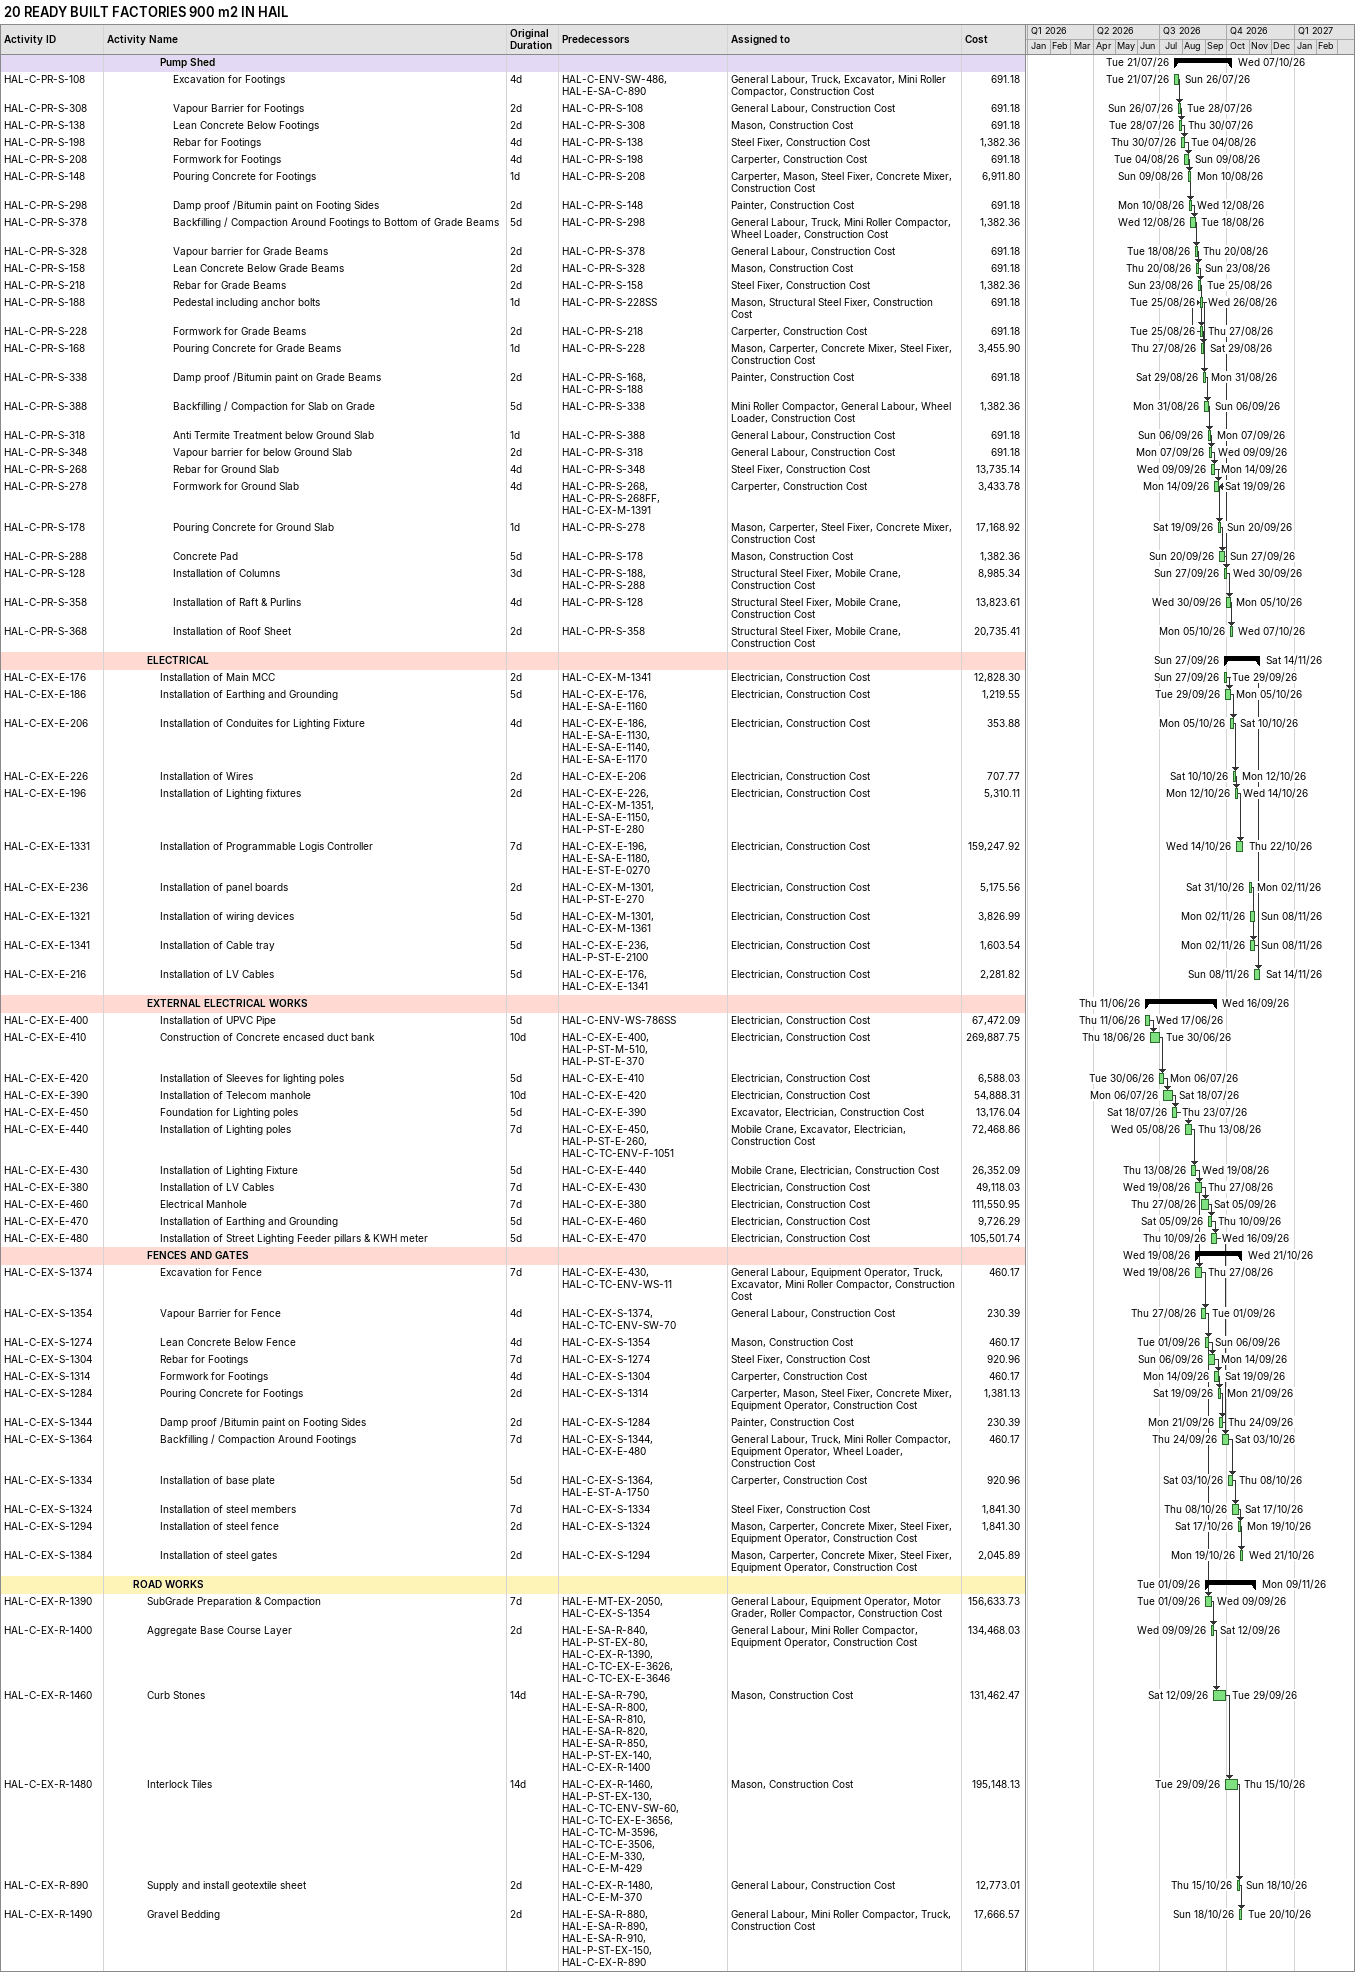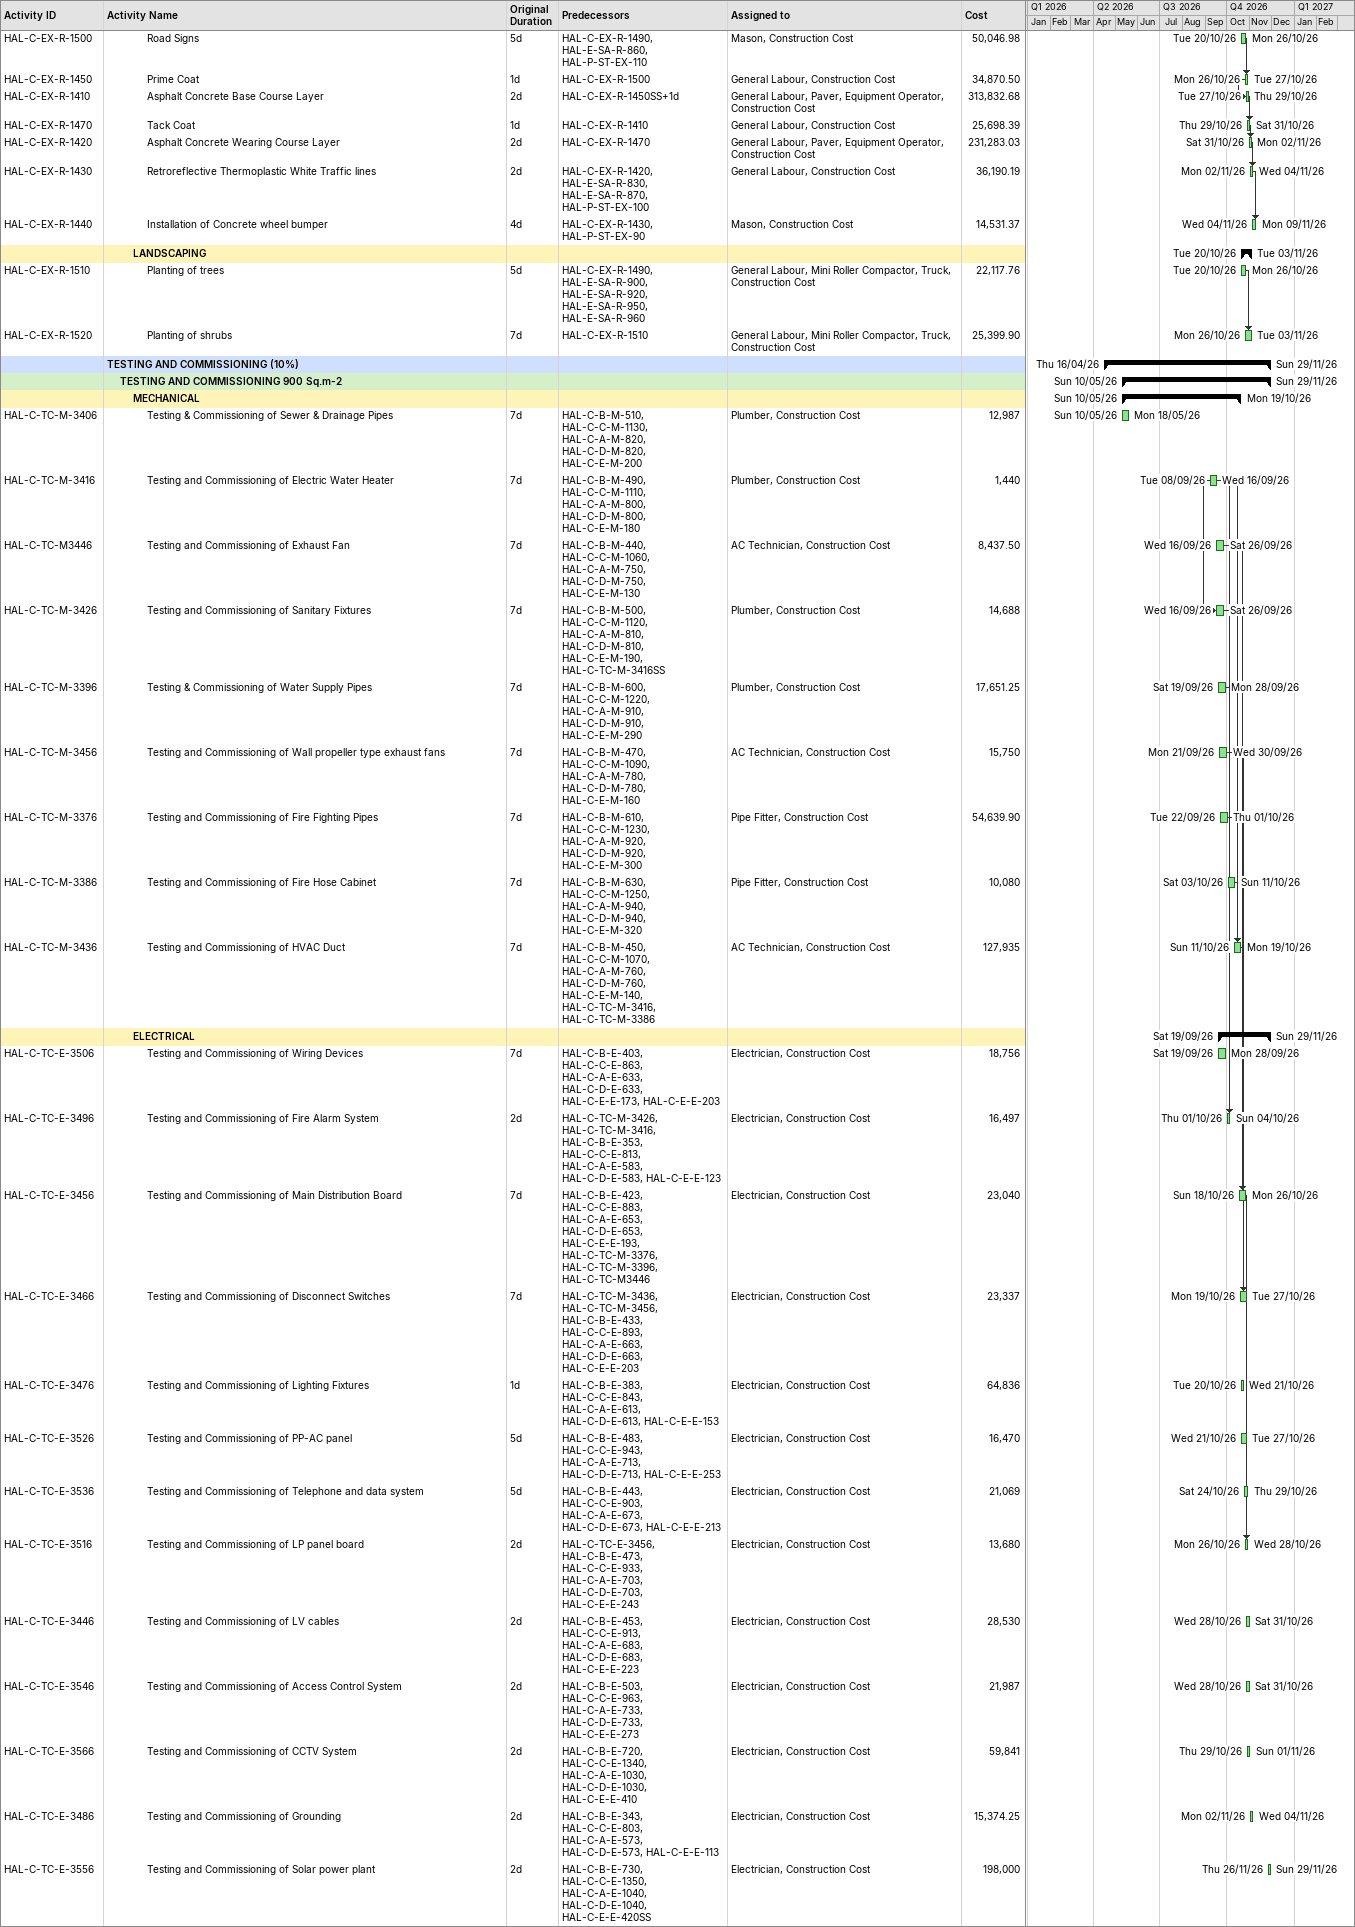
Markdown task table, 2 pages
20 READY BUILT FACTORIES 900 m2 IN HAIL

| ID | Level | Task | Original duration | Start | Finish | Predecessors | Resources | Cost |
|---|---|---|---|---|---|---|---|---|
|  | 5 | **Pump Shed** |  | 2026-07-21 | 2026-10-07 |  |  |  |
| HAL-C-PR-S-108 | 6 | Excavation for Footings | 4d | 2026-07-21 | 2026-07-26 | HAL-C-ENV-SW-486, HAL-E-SA-C-890 | General Labour, Truck, Excavator, Mini Roller Compactor, Construction Cost | 691.18 |
| HAL-C-PR-S-308 | 6 | Vapour Barrier for Footings | 2d | 2026-07-26 | 2026-07-28 | HAL-C-PR-S-108 | General Labour, Construction Cost | 691.18 |
| HAL-C-PR-S-138 | 6 | Lean Concrete Below Footings | 2d | 2026-07-28 | 2026-07-30 | HAL-C-PR-S-308 | Mason, Construction Cost | 691.18 |
| HAL-C-PR-S-198 | 6 | Rebar for Footings | 4d | 2026-07-30 | 2026-08-04 | HAL-C-PR-S-138 | Steel Fixer, Construction Cost | 1382.36 |
| HAL-C-PR-S-208 | 6 | Formwork for Footings | 4d | 2026-08-04 | 2026-08-09 | HAL-C-PR-S-198 | Carperter, Construction Cost | 691.18 |
| HAL-C-PR-S-148 | 6 | Pouring Concrete for Footings | 1d | 2026-08-09 | 2026-08-10 | HAL-C-PR-S-208 | Carperter, Mason, Steel Fixer, Concrete Mixer, Construction Cost | 6911.80 |
| HAL-C-PR-S-298 | 6 | Damp proof /Bitumin paint on Footing Sides | 2d | 2026-08-10 | 2026-08-12 | HAL-C-PR-S-148 | Painter, Construction Cost | 691.18 |
| HAL-C-PR-S-378 | 6 | Backfilling / Compaction Around Footings to Bottom of Grade Beams | 5d | 2026-08-12 | 2026-08-18 | HAL-C-PR-S-298 | General Labour, Truck, Mini Roller Compactor, Wheel Loader, Construction Cost | 1382.36 |
| HAL-C-PR-S-328 | 6 | Vapour barrier for Grade Beams | 2d | 2026-08-18 | 2026-08-20 | HAL-C-PR-S-378 | General Labour, Construction Cost | 691.18 |
| HAL-C-PR-S-158 | 6 | Lean Concrete Below Grade Beams | 2d | 2026-08-20 | 2026-08-23 | HAL-C-PR-S-328 | Mason, Construction Cost | 691.18 |
| HAL-C-PR-S-218 | 6 | Rebar for Grade Beams | 2d | 2026-08-23 | 2026-08-25 | HAL-C-PR-S-158 | Steel Fixer, Construction Cost | 1382.36 |
| HAL-C-PR-S-188 | 6 | Pedestal including anchor bolts | 1d | 2026-08-25 | 2026-08-26 | HAL-C-PR-S-228SS | Mason, Structural Steel Fixer, Construction Cost | 691.18 |
| HAL-C-PR-S-228 | 6 | Formwork for Grade Beams | 2d | 2026-08-25 | 2026-08-27 | HAL-C-PR-S-218 | Carperter, Construction Cost | 691.18 |
| HAL-C-PR-S-168 | 6 | Pouring Concrete for Grade Beams | 1d | 2026-08-27 | 2026-08-29 | HAL-C-PR-S-228 | Mason, Carperter, Concrete Mixer, Steel Fixer, Construction Cost | 3455.90 |
| HAL-C-PR-S-338 | 6 | Damp proof /Bitumin paint on Grade Beams | 2d | 2026-08-29 | 2026-08-31 | HAL-C-PR-S-168, HAL-C-PR-S-188 | Painter, Construction Cost | 691.18 |
| HAL-C-PR-S-388 | 6 | Backfilling / Compaction for Slab on Grade | 5d | 2026-08-31 | 2026-09-06 | HAL-C-PR-S-338 | Mini Roller Compactor, General Labour, Wheel Loader, Construction Cost | 1382.36 |
| HAL-C-PR-S-318 | 6 | Anti Termite Treatment below Ground Slab | 1d | 2026-09-06 | 2026-09-07 | HAL-C-PR-S-388 | General Labour, Construction Cost | 691.18 |
| HAL-C-PR-S-348 | 6 | Vapour barrier for below Ground Slab | 2d | 2026-09-07 | 2026-09-09 | HAL-C-PR-S-318 | General Labour, Construction Cost | 691.18 |
| HAL-C-PR-S-268 | 6 | Rebar for Ground Slab | 4d | 2026-09-09 | 2026-09-14 | HAL-C-PR-S-348 | Steel Fixer, Construction Cost | 13735.14 |
| HAL-C-PR-S-278 | 6 | Formwork for Ground Slab | 4d | 2026-09-14 | 2026-09-19 | HAL-C-PR-S-268, HAL-C-PR-S-268FF, HAL-C-EX-M-1391 | Carperter, Construction Cost | 3433.78 |
| HAL-C-PR-S-178 | 6 | Pouring Concrete for Ground Slab | 1d | 2026-09-19 | 2026-09-20 | HAL-C-PR-S-278 | Mason, Carperter, Steel Fixer, Concrete Mixer, Construction Cost | 17168.92 |
| HAL-C-PR-S-288 | 6 | Concrete Pad | 5d | 2026-09-20 | 2026-09-27 | HAL-C-PR-S-178 | Mason, Construction Cost | 1382.36 |
| HAL-C-PR-S-128 | 6 | Installation of Columns | 3d | 2026-09-27 | 2026-09-30 | HAL-C-PR-S-188, HAL-C-PR-S-288 | Structural Steel Fixer, Mobile Crane, Construction Cost | 8985.34 |
| HAL-C-PR-S-358 | 6 | Installation of Raft & Purlins | 4d | 2026-09-30 | 2026-10-05 | HAL-C-PR-S-128 | Structural Steel Fixer, Mobile Crane, Construction Cost | 13823.61 |
| HAL-C-PR-S-368 | 6 | Installation of Roof Sheet | 2d | 2026-10-05 | 2026-10-07 | HAL-C-PR-S-358 | Structural Steel Fixer, Mobile Crane, Construction Cost | 20735.41 |
|  | 4 | **ELECTRICAL** |  | 2026-09-27 | 2026-11-14 |  |  |  |
| HAL-C-EX-E-176 | 5 | Installation of Main MCC | 2d | 2026-09-27 | 2026-09-29 | HAL-C-EX-M-1341 | Electrician, Construction Cost | 12828.30 |
| HAL-C-EX-E-186 | 5 | Installation of Earthing and Grounding | 5d | 2026-09-29 | 2026-10-05 | HAL-C-EX-E-176, HAL-E-SA-E-1160 | Electrician, Construction Cost | 1219.55 |
| HAL-C-EX-E-206 | 5 | Installation of Conduites for Lighting Fixture | 4d | 2026-10-05 | 2026-10-10 | HAL-C-EX-E-186, HAL-E-SA-E-1130, HAL-E-SA-E-1140, HAL-E-SA-E-1170 | Electrician, Construction Cost | 353.88 |
| HAL-C-EX-E-226 | 5 | Installation of Wires | 2d | 2026-10-10 | 2026-10-12 | HAL-C-EX-E-206 | Electrician, Construction Cost | 707.77 |
| HAL-C-EX-E-196 | 5 | Installation of Lighting fixtures | 2d | 2026-10-12 | 2026-10-14 | HAL-C-EX-E-226, HAL-C-EX-M-1351, HAL-E-SA-E-1150, HAL-P-ST-E-280 | Electrician, Construction Cost | 5310.11 |
| HAL-C-EX-E-1331 | 5 | Installation of Programmable Logis Controller | 7d | 2026-10-14 | 2026-10-22 | HAL-C-EX-E-196, HAL-E-SA-E-1180, HAL-E-ST-E-0270 | Electrician, Construction Cost | 159247.92 |
| HAL-C-EX-E-236 | 5 | Installation of panel boards | 2d | 2026-10-31 | 2026-11-02 | HAL-C-EX-M-1301, HAL-P-ST-E-270 | Electrician, Construction Cost | 5175.56 |
| HAL-C-EX-E-1321 | 5 | Installation of wiring devices | 5d | 2026-11-02 | 2026-11-08 | HAL-C-EX-M-1301, HAL-C-EX-M-1361 | Electrician, Construction Cost | 3826.99 |
| HAL-C-EX-E-1341 | 5 | Installation of Cable tray | 5d | 2026-11-02 | 2026-11-08 | HAL-C-EX-E-236, HAL-P-ST-E-2100 | Electrician, Construction Cost | 1603.54 |
| HAL-C-EX-E-216 | 5 | Installation of LV Cables | 5d | 2026-11-08 | 2026-11-14 | HAL-C-EX-E-176, HAL-C-EX-E-1341 | Electrician, Construction Cost | 2281.82 |
|  | 4 | **EXTERNAL ELECTRICAL WORKS** |  | 2026-06-11 | 2026-09-16 |  |  |  |
| HAL-C-EX-E-400 | 5 | Installation of UPVC Pipe | 5d | 2026-06-11 | 2026-06-17 | HAL-C-ENV-WS-786SS | Electrician, Construction Cost | 67472.09 |
| HAL-C-EX-E-410 | 5 | Construction of Concrete encased duct bank | 10d | 2026-06-18 | 2026-06-30 | HAL-C-EX-E-400, HAL-P-ST-M-510, HAL-P-ST-E-370 | Electrician, Construction Cost | 269887.75 |
| HAL-C-EX-E-420 | 5 | Installation of Sleeves for lighting poles | 5d | 2026-06-30 | 2026-07-06 | HAL-C-EX-E-410 | Electrician, Construction Cost | 6588.03 |
| HAL-C-EX-E-390 | 5 | Installation of Telecom manhole | 10d | 2026-07-06 | 2026-07-18 | HAL-C-EX-E-420 | Electrician, Construction Cost | 54888.31 |
| HAL-C-EX-E-450 | 5 | Foundation for Lighting poles | 5d | 2026-07-18 | 2026-07-23 | HAL-C-EX-E-390 | Excavator, Electrician, Construction Cost | 13176.04 |
| HAL-C-EX-E-440 | 5 | Installation of Lighting poles | 7d | 2026-08-05 | 2026-08-13 | HAL-C-EX-E-450, HAL-P-ST-E-260, HAL-C-TC-ENV-F-1051 | Mobile Crane, Excavator, Electrician, Construction Cost | 72468.86 |
| HAL-C-EX-E-430 | 5 | Installation of Lighting Fixture | 5d | 2026-08-13 | 2026-08-19 | HAL-C-EX-E-440 | Mobile Crane, Electrician, Construction Cost | 26352.09 |
| HAL-C-EX-E-380 | 5 | Installation of LV Cables | 7d | 2026-08-19 | 2026-08-27 | HAL-C-EX-E-430 | Electrician, Construction Cost | 49118.03 |
| HAL-C-EX-E-460 | 5 | Electrical Manhole | 7d | 2026-08-27 | 2026-09-05 | HAL-C-EX-E-380 | Electrician, Construction Cost | 111550.95 |
| HAL-C-EX-E-470 | 5 | Installation of Earthing and Grounding | 5d | 2026-09-05 | 2026-09-10 | HAL-C-EX-E-460 | Electrician, Construction Cost | 9726.29 |
| HAL-C-EX-E-480 | 5 | Installation of Street Lighting Feeder pillars & KWH meter | 5d | 2026-09-10 | 2026-09-16 | HAL-C-EX-E-470 | Electrician, Construction Cost | 105501.74 |
|  | 4 | **FENCES AND GATES** |  | 2026-08-19 | 2026-10-21 |  |  |  |
| HAL-C-EX-S-1374 | 5 | Excavation for Fence | 7d | 2026-08-19 | 2026-08-27 | HAL-C-EX-E-430, HAL-C-TC-ENV-WS-11 | General Labour, Equipment Operator, Truck, Excavator, Mini Roller Compactor, Construction Cost | 460.17 |
| HAL-C-EX-S-1354 | 5 | Vapour Barrier for Fence | 4d | 2026-08-27 | 2026-09-01 | HAL-C-EX-S-1374, HAL-C-TC-ENV-SW-70 | General Labour, Construction Cost | 230.39 |
| HAL-C-EX-S-1274 | 5 | Lean Concrete Below Fence | 4d | 2026-09-01 | 2026-09-06 | HAL-C-EX-S-1354 | Mason, Construction Cost | 460.17 |
| HAL-C-EX-S-1304 | 5 | Rebar for Footings | 7d | 2026-09-06 | 2026-09-14 | HAL-C-EX-S-1274 | Steel Fixer, Construction Cost | 920.96 |
| HAL-C-EX-S-1314 | 5 | Formwork for Footings | 4d | 2026-09-14 | 2026-09-19 | HAL-C-EX-S-1304 | Carperter, Construction Cost | 460.17 |
| HAL-C-EX-S-1284 | 5 | Pouring Concrete for Footings | 2d | 2026-09-19 | 2026-09-21 | HAL-C-EX-S-1314 | Carperter, Mason, Steel Fixer, Concrete Mixer, Equipment Operator, Construction Cost | 1381.13 |
| HAL-C-EX-S-1344 | 5 | Damp proof /Bitumin paint on Footing Sides | 2d | 2026-09-21 | 2026-09-24 | HAL-C-EX-S-1284 | Painter, Construction Cost | 230.39 |
| HAL-C-EX-S-1364 | 5 | Backfilling / Compaction Around Footings | 7d | 2026-09-24 | 2026-10-03 | HAL-C-EX-S-1344, HAL-C-EX-E-480 | General Labour, Truck, Mini Roller Compactor, Equipment Operator, Wheel Loader, Construction Cost | 460.17 |
| HAL-C-EX-S-1334 | 5 | Installation of base plate | 5d | 2026-10-03 | 2026-10-08 | HAL-C-EX-S-1364, HAL-E-ST-A-1750 | Carperter, Construction Cost | 920.96 |
| HAL-C-EX-S-1324 | 5 | Installation of steel members | 7d | 2026-10-08 | 2026-10-17 | HAL-C-EX-S-1334 | Steel Fixer, Construction Cost | 1841.30 |
| HAL-C-EX-S-1294 | 5 | Installation of steel fence | 2d | 2026-10-17 | 2026-10-19 | HAL-C-EX-S-1324 | Mason, Carperter, Concrete Mixer, Steel Fixer, Equipment Operator, Construction Cost | 1841.30 |
| HAL-C-EX-S-1384 | 5 | Installation of steel gates | 2d | 2026-10-19 | 2026-10-21 | HAL-C-EX-S-1294 | Mason, Carperter, Concrete Mixer, Steel Fixer, Equipment Operator, Construction Cost | 2045.89 |
|  | 3 | **ROAD WORKS** |  | 2026-09-01 | 2026-11-09 |  |  |  |
| HAL-C-EX-R-1390 | 4 | SubGrade Preparation & Compaction | 7d | 2026-09-01 | 2026-09-09 | HAL-E-MT-EX-2050, HAL-C-EX-S-1354 | General Labour, Equipment Operator, Motor Grader, Roller Compactor, Construction Cost | 156633.73 |
| HAL-C-EX-R-1400 | 4 | Aggregate Base Course Layer | 2d | 2026-09-09 | 2026-09-12 | HAL-E-SA-R-840, HAL-P-ST-EX-80, HAL-C-EX-R-1390, HAL-C-TC-EX-E-3626, HAL-C-TC-EX-E-3646 | General Labour, Mini Roller Compactor, Equipment Operator, Construction Cost | 134468.03 |
| HAL-C-EX-R-1460 | 4 | Curb Stones | 14d | 2026-09-12 | 2026-09-29 | HAL-E-SA-R-790, HAL-E-SA-R-800, HAL-E-SA-R-810, HAL-E-SA-R-820, HAL-E-SA-R-850, HAL-P-ST-EX-140, HAL-C-EX-R-1400 | Mason, Construction Cost | 131462.47 |
| HAL-C-EX-R-1480 | 4 | Interlock Tiles | 14d | 2026-09-29 | 2026-10-15 | HAL-C-EX-R-1460, HAL-P-ST-EX-130, HAL-C-TC-ENV-SW-60, HAL-C-TC-EX-E-3656, HAL-C-TC-M-3596, HAL-C-TC-E-3506, HAL-C-E-M-330, HAL-C-E-M-429 | Mason, Construction Cost | 195148.13 |
| HAL-C-EX-R-890 | 4 | Supply and install geotextile sheet | 2d | 2026-10-15 | 2026-10-18 | HAL-C-EX-R-1480, HAL-C-E-M-370 | General Labour, Construction Cost | 12773.01 |
| HAL-C-EX-R-1490 | 4 | Gravel Bedding | 2d | 2026-10-18 | 2026-10-20 | HAL-E-SA-R-880, HAL-E-SA-R-890, HAL-E-SA-R-910, HAL-P-ST-EX-150, HAL-C-EX-R-890 | General Labour, Mini Roller Compactor, Truck, Construction Cost | 17666.57 |
| HAL-C-EX-R-1500 | 4 | Road Signs | 5d | 2026-10-20 | 2026-10-26 | HAL-C-EX-R-1490, HAL-E-SA-R-860, HAL-P-ST-EX-110 | Mason, Construction Cost | 50046.98 |
| HAL-C-EX-R-1450 | 4 | Prime Coat | 1d | 2026-10-26 | 2026-10-27 | HAL-C-EX-R-1500 | General Labour, Construction Cost | 34870.50 |
| HAL-C-EX-R-1410 | 4 | Asphalt Concrete Base Course Layer | 2d | 2026-10-27 | 2026-10-29 | HAL-C-EX-R-1450SS+1d | General Labour, Paver, Equipment Operator, Construction Cost | 313832.68 |
| HAL-C-EX-R-1470 | 4 | Tack Coat | 1d | 2026-10-29 | 2026-10-31 | HAL-C-EX-R-1410 | General Labour, Construction Cost | 25698.39 |
| HAL-C-EX-R-1420 | 4 | Asphalt Concrete Wearing Course Layer | 2d | 2026-10-31 | 2026-11-02 | HAL-C-EX-R-1470 | General Labour, Paver, Equipment Operator, Construction Cost | 231283.03 |
| HAL-C-EX-R-1430 | 4 | Retroreflective Thermoplastic White Traffic lines | 2d | 2026-11-02 | 2026-11-04 | HAL-C-EX-R-1420, HAL-E-SA-R-830, HAL-E-SA-R-870, HAL-P-ST-EX-100 | General Labour, Construction Cost | 36190.19 |
| HAL-C-EX-R-1440 | 4 | Installation of Concrete wheel bumper | 4d | 2026-11-04 | 2026-11-09 | HAL-C-EX-R-1430, HAL-P-ST-EX-90 | Mason, Construction Cost | 14531.37 |
|  | 3 | **LANDSCAPING** |  | 2026-10-20 | 2026-11-03 |  |  |  |
| HAL-C-EX-R-1510 | 4 | Planting of trees | 5d | 2026-10-20 | 2026-10-26 | HAL-C-EX-R-1490, HAL-E-SA-R-900, HAL-E-SA-R-920, HAL-E-SA-R-950, HAL-E-SA-R-960 | General Labour, Mini Roller Compactor, Truck, Construction Cost | 22117.76 |
| HAL-C-EX-R-1520 | 4 | Planting of shrubs | 7d | 2026-10-26 | 2026-11-03 | HAL-C-EX-R-1510 | General Labour, Mini Roller Compactor, Truck, Construction Cost | 25399.90 |
|  | 1 | **TESTING AND COMMISSIONING (10%)** |  | 2026-04-16 | 2026-11-29 |  |  |  |
|  | 2 | **TESTING AND COMMISSIONING 900 Sq.m-2** |  | 2026-05-10 | 2026-11-29 |  |  |  |
|  | 3 | **MECHANICAL** |  | 2026-05-10 | 2026-10-19 |  |  |  |
| HAL-C-TC-M-3406 | 4 | Testing & Commissioning of Sewer & Drainage Pipes | 7d | 2026-05-10 | 2026-05-18 | HAL-C-B-M-510, HAL-C-C-M-1130, HAL-C-A-M-820, HAL-C-D-M-820, HAL-C-E-M-200 | Plumber, Construction Cost | 12987 |
| HAL-C-TC-M-3416 | 4 | Testing and Commissioning of Electric Water Heater | 7d | 2026-09-08 | 2026-09-16 | HAL-C-B-M-490, HAL-C-C-M-1110, HAL-C-A-M-800, HAL-C-D-M-800, HAL-C-E-M-180 | Plumber, Construction Cost | 1440 |
| HAL-C-TC-M3446 | 4 | Testing and Commissioning of Exhaust Fan | 7d | 2026-09-16 | 2026-09-26 | HAL-C-B-M-440, HAL-C-C-M-1060, HAL-C-A-M-750, HAL-C-D-M-750, HAL-C-E-M-130 | AC Technician, Construction Cost | 8437.50 |
| HAL-C-TC-M-3426 | 4 | Testing and Commissioning of Sanitary Fixtures | 7d | 2026-09-16 | 2026-09-26 | HAL-C-B-M-500, HAL-C-C-M-1120, HAL-C-A-M-810, HAL-C-D-M-810, HAL-C-E-M-190, HAL-C-TC-M-3416SS | Plumber, Construction Cost | 14688 |
| HAL-C-TC-M-3396 | 4 | Testing & Commissioning of Water Supply Pipes | 7d | 2026-09-19 | 2026-09-28 | HAL-C-B-M-600, HAL-C-C-M-1220, HAL-C-A-M-910, HAL-C-D-M-910, HAL-C-E-M-290 | Plumber, Construction Cost | 17651.25 |
| HAL-C-TC-M-3456 | 4 | Testing and Commissioning of Wall propeller type exhaust fans | 7d | 2026-09-21 | 2026-09-30 | HAL-C-B-M-470, HAL-C-C-M-1090, HAL-C-A-M-780, HAL-C-D-M-780, HAL-C-E-M-160 | AC Technician, Construction Cost | 15750 |
| HAL-C-TC-M-3376 | 4 | Testing and Commissioning of Fire Fighting Pipes | 7d | 2026-09-22 | 2026-10-01 | HAL-C-B-M-610, HAL-C-C-M-1230, HAL-C-A-M-920, HAL-C-D-M-920, HAL-C-E-M-300 | Pipe Fitter, Construction Cost | 54639.90 |
| HAL-C-TC-M-3386 | 4 | Testing and Commissioning of Fire Hose Cabinet | 7d | 2026-10-03 | 2026-10-11 | HAL-C-B-M-630, HAL-C-C-M-1250, HAL-C-A-M-940, HAL-C-D-M-940, HAL-C-E-M-320 | Pipe Fitter, Construction Cost | 10080 |
| HAL-C-TC-M-3436 | 4 | Testing and Commissioning of HVAC Duct | 7d | 2026-10-11 | 2026-10-19 | HAL-C-B-M-450, HAL-C-C-M-1070, HAL-C-A-M-760, HAL-C-D-M-760, HAL-C-E-M-140, HAL-C-TC-M-3416, HAL-C-TC-M-3386 | AC Technician, Construction Cost | 127935 |
|  | 3 | **ELECTRICAL** |  | 2026-09-19 | 2026-11-29 |  |  |  |
| HAL-C-TC-E-3506 | 4 | Testing and Commissioning of Wiring Devices | 7d | 2026-09-19 | 2026-09-28 | HAL-C-B-E-403, HAL-C-C-E-863, HAL-C-A-E-633, HAL-C-D-E-633, HAL-C-E-E-173, HAL-C-E-E-203 | Electrician, Construction Cost | 18756 |
| HAL-C-TC-E-3496 | 4 | Testing and Commissioning of Fire Alarm System | 2d | 2026-10-01 | 2026-10-04 | HAL-C-TC-M-3426, HAL-C-TC-M-3416, HAL-C-B-E-353, HAL-C-C-E-813, HAL-C-A-E-583, HAL-C-D-E-583, HAL-C-E-E-123 | Electrician, Construction Cost | 16497 |
| HAL-C-TC-E-3456 | 4 | Testing and Commissioning of Main Distribution Board | 7d | 2026-10-18 | 2026-10-26 | HAL-C-B-E-423, HAL-C-C-E-883, HAL-C-A-E-653, HAL-C-D-E-653, HAL-C-E-E-193, HAL-C-TC-M-3376, HAL-C-TC-M-3396, HAL-C-TC-M3446 | Electrician, Construction Cost | 23040 |
| HAL-C-TC-E-3466 | 4 | Testing and Commissioning of Disconnect Switches | 7d | 2026-10-19 | 2026-10-27 | HAL-C-TC-M-3436, HAL-C-TC-M-3456, HAL-C-B-E-433, HAL-C-C-E-893, HAL-C-A-E-663, HAL-C-D-E-663, HAL-C-E-E-203 | Electrician, Construction Cost | 23337 |
| HAL-C-TC-E-3476 | 4 | Testing and Commissioning of Lighting Fixtures | 1d | 2026-10-20 | 2026-10-21 | HAL-C-B-E-383, HAL-C-C-E-843, HAL-C-A-E-613, HAL-C-D-E-613, HAL-C-E-E-153 | Electrician, Construction Cost | 64836 |
| HAL-C-TC-E-3526 | 4 | Testing and Commissioning of PP-AC panel | 5d | 2026-10-21 | 2026-10-27 | HAL-C-B-E-483, HAL-C-C-E-943, HAL-C-A-E-713, HAL-C-D-E-713, HAL-C-E-E-253 | Electrician, Construction Cost | 16470 |
| HAL-C-TC-E-3536 | 4 | Testing and Commissioning of Telephone and data system | 5d | 2026-10-24 | 2026-10-29 | HAL-C-B-E-443, HAL-C-C-E-903, HAL-C-A-E-673, HAL-C-D-E-673, HAL-C-E-E-213 | Electrician, Construction Cost | 21069 |
| HAL-C-TC-E-3516 | 4 | Testing and Commissioning of LP panel board | 2d | 2026-10-26 | 2026-10-28 | HAL-C-TC-E-3456, HAL-C-B-E-473, HAL-C-C-E-933, HAL-C-A-E-703, HAL-C-D-E-703, HAL-C-E-E-243 | Electrician, Construction Cost | 13680 |
| HAL-C-TC-E-3446 | 4 | Testing and Commissioning of LV cables | 2d | 2026-10-28 | 2026-10-31 | HAL-C-B-E-453, HAL-C-C-E-913, HAL-C-A-E-683, HAL-C-D-E-683, HAL-C-E-E-223 | Electrician, Construction Cost | 28530 |
| HAL-C-TC-E-3546 | 4 | Testing and Commissioning of Access Control System | 2d | 2026-10-28 | 2026-10-31 | HAL-C-B-E-503, HAL-C-C-E-963, HAL-C-A-E-733, HAL-C-D-E-733, HAL-C-E-E-273 | Electrician, Construction Cost | 21987 |
| HAL-C-TC-E-3566 | 4 | Testing and Commissioning of CCTV System | 2d | 2026-10-29 | 2026-11-01 | HAL-C-B-E-720, HAL-C-C-E-1340, HAL-C-A-E-1030, HAL-C-D-E-1030, HAL-C-E-E-410 | Electrician, Construction Cost | 59841 |
| HAL-C-TC-E-3486 | 4 | Testing and Commissioning of Grounding | 2d | 2026-11-02 | 2026-11-04 | HAL-C-B-E-343, HAL-C-C-E-803, HAL-C-A-E-573, HAL-C-D-E-573, HAL-C-E-E-113 | Electrician, Construction Cost | 15374.25 |
| HAL-C-TC-E-3556 | 4 | Testing and Commissioning of Solar power plant | 2d | 2026-11-26 | 2026-11-29 | HAL-C-B-E-730, HAL-C-C-E-1350, HAL-C-A-E-1040, HAL-C-D-E-1040, HAL-C-E-E-420SS | Electrician, Construction Cost | 198000 |
